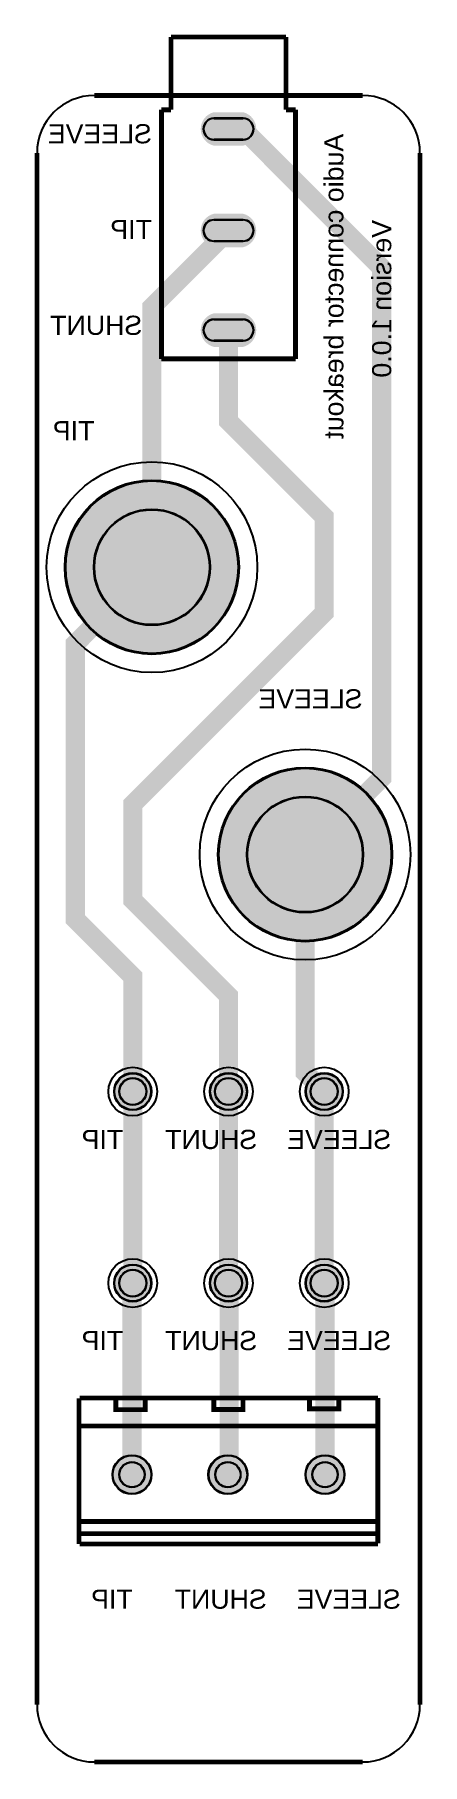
# Model space of a CAD drawing. Header units: millimetres. Extents: x -0.1 to 20.1, y -0.1 to 90.2.
import ezdxf

# ---------------------------------------------------------------- set-up
doc = ezdxf.new("R2010")
doc.units = ezdxf.units.MM
for name, color, linetype, true_color in [('BoardOutLine', 7, 'Continuous', 0xff00ff), ('BottomSolderMaskLayer', 7, 'Continuous', 0xaa00ff), ('Multi-Layer', 7, 'Continuous', 0xc0c0c0), ('TopLayer', 7, 'Continuous', 0xff0000), ('TopSilkLayer', 7, 'Continuous', 0xffcc00), ('TopSolderMaskLayer', 7, 'Continuous', 0x800080)]:
    doc.layers.add(name, color=color, linetype=linetype, true_color=true_color)
doc.styles.get("Standard").update_dxf_attribs({"font": 'arial.ttf'})

msp = doc.modelspace()

# ---------------------------------------------------------------- hatches: boundary and pattern name
at = {"layer": 'BottomSolderMaskLayer'}
for points in [[(9.238, 84.375, -0.785398), (9.238, 86.125), (10.762, 86.125, -0.785398), (10.762, 84.375)], [(9.238, 79.075, -0.785398), (9.238, 80.825), (10.762, 80.825, -0.785398), (10.762, 79.075)], [(9.238, 73.875, -0.785398), (9.238, 75.625), (10.762, 75.625, -0.785398), (10.762, 73.875)], [(1.449, 62.373, 1), (10.551, 62.373, 1)], [(9.449, 47.373, 1), (18.551, 47.373, 1)], [(4.025, 35, 1), (5.975, 35, 1)], [(9.025, 35, 1), (10.975, 35, 1)], [(14.025, 35, 1), (15.975, 35, 1)], [(4.025, 25, 1), (5.975, 25, 1)], [(9.025, 25, 1), (10.975, 25, 1)], [(14.025, 25, 1), (15.975, 25, 1)], [(3.934, 15, 1), (5.985, 15, 1)], [(8.943, 15, 1), (10.994, 15, 1)], [(14.015, 15, 1), (16.066, 15, 1)]]:
    msp.add_hatch(color=256, dxfattribs=at).paths.add_polyline_path(points)
at = {"layer": 'Multi-Layer'}
for points in [[(9.25, 84.4, -0.785398), (9.25, 86.1), (10.75, 86.1, -0.785398), (10.75, 84.4)], [(9.25, 79.1, -0.785398), (9.25, 80.8), (10.75, 80.8, -0.785398), (10.75, 79.1)], [(9.25, 73.9, -0.785398), (9.25, 75.6), (10.75, 75.6, -0.785398), (10.75, 73.9)], [(1.5, 62.373, 1), (10.5, 62.373, 1)], [(9.5, 47.373, 1), (18.5, 47.373, 1)], [(4.05, 35, 1), (5.95, 35, 1)], [(9.05, 35, 1), (10.95, 35, 1)], [(14.05, 35, 1), (15.95, 35, 1)], [(4.05, 25, 1), (5.95, 25, 1)], [(9.05, 25, 1), (10.95, 25, 1)], [(14.05, 25, 1), (15.95, 25, 1)], [(3.959, 15, 1), (5.959, 15, 1)], [(8.968, 15, 1), (10.968, 15, 1)], [(14.041, 15, 1), (16.041, 15, 1)]]:
    msp.add_hatch(color=256, dxfattribs=at).paths.add_polyline_path(points)
at = {"layer": 'TopSolderMaskLayer'}
for points in [[(9.238, 84.375, -0.785398), (9.238, 86.125), (10.762, 86.125, -0.785398), (10.762, 84.375)], [(9.238, 79.075, -0.785398), (9.238, 80.825), (10.762, 80.825, -0.785398), (10.762, 79.075)], [(9.238, 73.875, -0.785398), (9.238, 75.625), (10.762, 75.625, -0.785398), (10.762, 73.875)], [(1.449, 62.373, 1), (10.551, 62.373, 1)], [(9.449, 47.373, 1), (18.551, 47.373, 1)], [(4.025, 35, 1), (5.975, 35, 1)], [(9.025, 35, 1), (10.975, 35, 1)], [(14.025, 35, 1), (15.975, 35, 1)], [(4.025, 25, 1), (5.975, 25, 1)], [(9.025, 25, 1), (10.975, 25, 1)], [(14.025, 25, 1), (15.975, 25, 1)], [(3.934, 15, 1), (5.985, 15, 1)], [(8.943, 15, 1), (10.994, 15, 1)], [(14.015, 15, 1), (16.066, 15, 1)]]:
    msp.add_hatch(color=256, dxfattribs=at).paths.add_polyline_path(points)

# ---------------------------------------------------------------- linework, layer by layer
at = {"layer": 'BoardOutLine', "const_width": 0.254}
for points in [[(3, 87), (17, 87)], [(0, 3), (0, 84)], [(20, 84), (20, 3)], [(17, 0), (3, 0)]]:
    msp.add_lwpolyline(points, dxfattribs=at)
at = {"layer": 'BoardOutLine'}
for centre, start, end in [((3, 84), 90, 180), ((17, 84), 360, 90), ((3, 3), 180, 270), ((17, 3), 270, 0)]:
    msp.add_arc(centre, 3, start, end, dxfattribs=at)
at = {"layer": 'BottomSolderMaskLayer'}
for points in [[(10.762, 85.809), (9.238, 85.809)], [(10.762, 84.691), (9.238, 84.691)], [(10.762, 80.509), (9.238, 80.509)], [(10.762, 79.391), (9.238, 79.391)], [(10.762, 75.309), (9.238, 75.309)], [(10.762, 74.191), (9.238, 74.191)]]:
    msp.add_lwpolyline(points, close=True, dxfattribs=at)
for centre, radius in [((6, 62.373), 4.551), ((6, 62.373), 3.034), ((14, 47.373), 4.551), ((14, 47.373), 3.034), ((5, 35), 0.975), ((5, 35), 0.714), ((10, 35), 0.975), ((10, 35), 0.714), ((15, 35), 0.975), ((15, 35), 0.714), ((5, 25), 0.975), ((5, 25), 0.714), ((10, 25), 0.975), ((10, 25), 0.714), ((15, 25), 0.975), ((15, 25), 0.714), ((4.959, 15), 1.025), ((4.959, 15), 0.667), ((9.968, 15), 1.025), ((9.968, 15), 0.667), ((15.041, 15), 1.025), ((15.041, 15), 0.667)]:
    msp.add_circle(centre, radius, dxfattribs=at)
for centre, start, end in [((9.238, 85.25), 90, 270), ((10.762, 85.25), 270, 90), ((9.238, 79.95), 90, 270), ((10.762, 79.95), 270, 90), ((9.238, 74.75), 90, 270), ((10.762, 74.75), 270, 90)]:
    msp.add_arc(centre, 0.559, start, end, dxfattribs=at)
at = {"layer": 'Multi-Layer'}
for points in [[(10.75, 85.8), (9.25, 85.8)], [(10.75, 84.7), (9.25, 84.7)], [(10.75, 80.5), (9.25, 80.5)], [(10.75, 79.4), (9.25, 79.4)], [(10.75, 75.3), (9.25, 75.3)], [(10.75, 74.2), (9.25, 74.2)]]:
    msp.add_lwpolyline(points, close=True, dxfattribs=at)
for centre, radius in [((6, 62.373), 4.5), ((6, 62.373), 3), ((14, 47.373), 4.5), ((14, 47.373), 3), ((5, 35), 0.95), ((5, 35), 0.695), ((10, 35), 0.95), ((10, 35), 0.695), ((15, 35), 0.95), ((15, 35), 0.695), ((5, 25), 0.95), ((5, 25), 0.695), ((10, 25), 0.95), ((10, 25), 0.695), ((15, 25), 0.95), ((15, 25), 0.695), ((4.959, 15), 1), ((4.959, 15), 0.65), ((9.968, 15), 1), ((9.968, 15), 0.65), ((15.041, 15), 1), ((15.041, 15), 0.65)]:
    msp.add_circle(centre, radius, dxfattribs=at)
for centre, start, end in [((9.25, 85.25), 90, 270), ((10.75, 85.25), 270, 90), ((9.25, 79.95), 90, 270), ((10.75, 79.95), 270, 90), ((9.25, 74.75), 90, 270), ((10.75, 74.75), 270, 90)]:
    msp.add_arc(centre, 0.55, start, end, dxfattribs=at)
at = {"layer": 'TopLayer', "const_width": 1}
for points in [[(10, 85.25), (10.75, 85.25), (18, 78), (18, 51.373), (14, 47.373)], [(6, 62.373), (6, 75.95), (10, 79.95)], [(10, 74.75), (10, 70), (15, 65), (15, 60), (5, 50), (5, 45), (10, 40), (10, 35)], [(5, 35), (5, 41), (2, 44), (2, 58.373), (6, 62.373)], [(14, 47.373), (14, 36), (15, 35)], [(5, 25), (5, 35)], [(10, 25), (10, 35)], [(15, 35), (15, 25)], [(4.959, 15), (4.959, 24.959), (5, 25)], [(10.032, 15), (10.032, 24.968), (10, 25)], [(15.041, 15), (15.041, 24.959), (15, 25)]]:
    msp.add_lwpolyline(points, dxfattribs=at)
at = {"layer": 'TopSilkLayer', "const_width": 0.254}
for points in [[(7, 90.05), (13, 90.05)], [(7, 86.25), (7, 90.05)], [(13, 86.25), (13, 90.05)], [(6.5, 86.25), (7, 86.25)], [(6.5, 86.25), (6.5, 73.25)], [(13, 86.25), (13.5, 86.25)], [(13.5, 86.25), (13.5, 73.25)], [(6.5, 73.25), (13.5, 73.25), (13.5, 73.25)], [(2.19, 18.979), (2.19, 11.379)], [(2.219, 18.999), (17.799, 18.999)], [(4.121, 18.931), (4.121, 18.391), (5.651, 18.391), (5.651, 18.931)], [(9.23, 18.941), (9.23, 18.401), (10.76, 18.401), (10.76, 18.941)], [(14.228, 18.971), (14.228, 18.431), (15.758, 18.431), (15.758, 18.971)], [(17.799, 19.009), (17.799, 11.409)], [(2.219, 17.539), (17.799, 17.539)], [(2.219, 12.549), (17.799, 12.549)], [(2.219, 11.919), (17.799, 11.919)], [(2.219, 11.379), (17.799, 11.379)]]:
    msp.add_lwpolyline(points, dxfattribs=at)
at = {"layer": 'TopSilkLayer'}
for centre, radius in [((6, 62.373), 5.5), ((14, 47.373), 5.5), ((5, 35), 1.27), ((10, 35), 1.27), ((15, 35), 1.27), ((5, 25), 1.27), ((10, 25), 1.27), ((15, 25), 1.27)]:
    msp.add_circle(centre, radius, dxfattribs=at)
at = {"layer": 'TopSolderMaskLayer'}
for points in [[(10.762, 85.809), (9.238, 85.809)], [(10.762, 84.691), (9.238, 84.691)], [(10.762, 80.509), (9.238, 80.509)], [(10.762, 79.391), (9.238, 79.391)], [(10.762, 75.309), (9.238, 75.309)], [(10.762, 74.191), (9.238, 74.191)]]:
    msp.add_lwpolyline(points, close=True, dxfattribs=at)
for centre, radius in [((6, 62.373), 4.551), ((6, 62.373), 3.034), ((14, 47.373), 4.551), ((14, 47.373), 3.034), ((5, 35), 0.975), ((5, 35), 0.714), ((10, 35), 0.975), ((10, 35), 0.714), ((15, 35), 0.975), ((15, 35), 0.714), ((5, 25), 0.975), ((5, 25), 0.714), ((10, 25), 0.975), ((10, 25), 0.714), ((15, 25), 0.975), ((15, 25), 0.714), ((4.959, 15), 1.025), ((4.959, 15), 0.667), ((9.968, 15), 1.025), ((9.968, 15), 0.667), ((15.041, 15), 1.025), ((15.041, 15), 0.667)]:
    msp.add_circle(centre, radius, dxfattribs=at)
for centre, start, end in [((9.238, 85.25), 90, 270), ((10.762, 85.25), 270, 90), ((9.238, 79.95), 90, 270), ((10.762, 79.95), 270, 90), ((9.238, 74.75), 90, 270), ((10.762, 74.75), 270, 90)]:
    msp.add_arc(centre, 0.559, start, end, dxfattribs=at)

# ---------------------------------------------------------------- texts
at = {"layer": 'BottomSilkLayer', "text_generation_flag": 2}
for s, p in [('SLEEVE', (6, 84.5)), ('TIP', (6, 79.5)), ('SHUNT', (5.5, 74.5)), ('TIP', (3, 69)), ('SLEEVE', (17, 55)), ('TIP', (4.5, 32)), ('SHUNT', (11.5, 32)), ('SLEEVE', (18.5, 32)), ('TIP', (4.5, 21.5)), ('SHUNT', (11.5, 21.5)), ('SLEEVE', (18.5, 21.5)), ('TIP', (5, 8)), ('SHUNT', (12, 8)), ('SLEEVE', (19, 8))]:
    msp.add_text(s, height=1, dxfattribs=at).set_placement(p)
for s, p in [('Audio connector breakout', (16, 85)), ('Version 1.0.0', (18.5, 80.5))]:
    msp.add_text(s, height=1, rotation=90, dxfattribs=at).set_placement(p)

doc.saveas('drawing.dxf')
